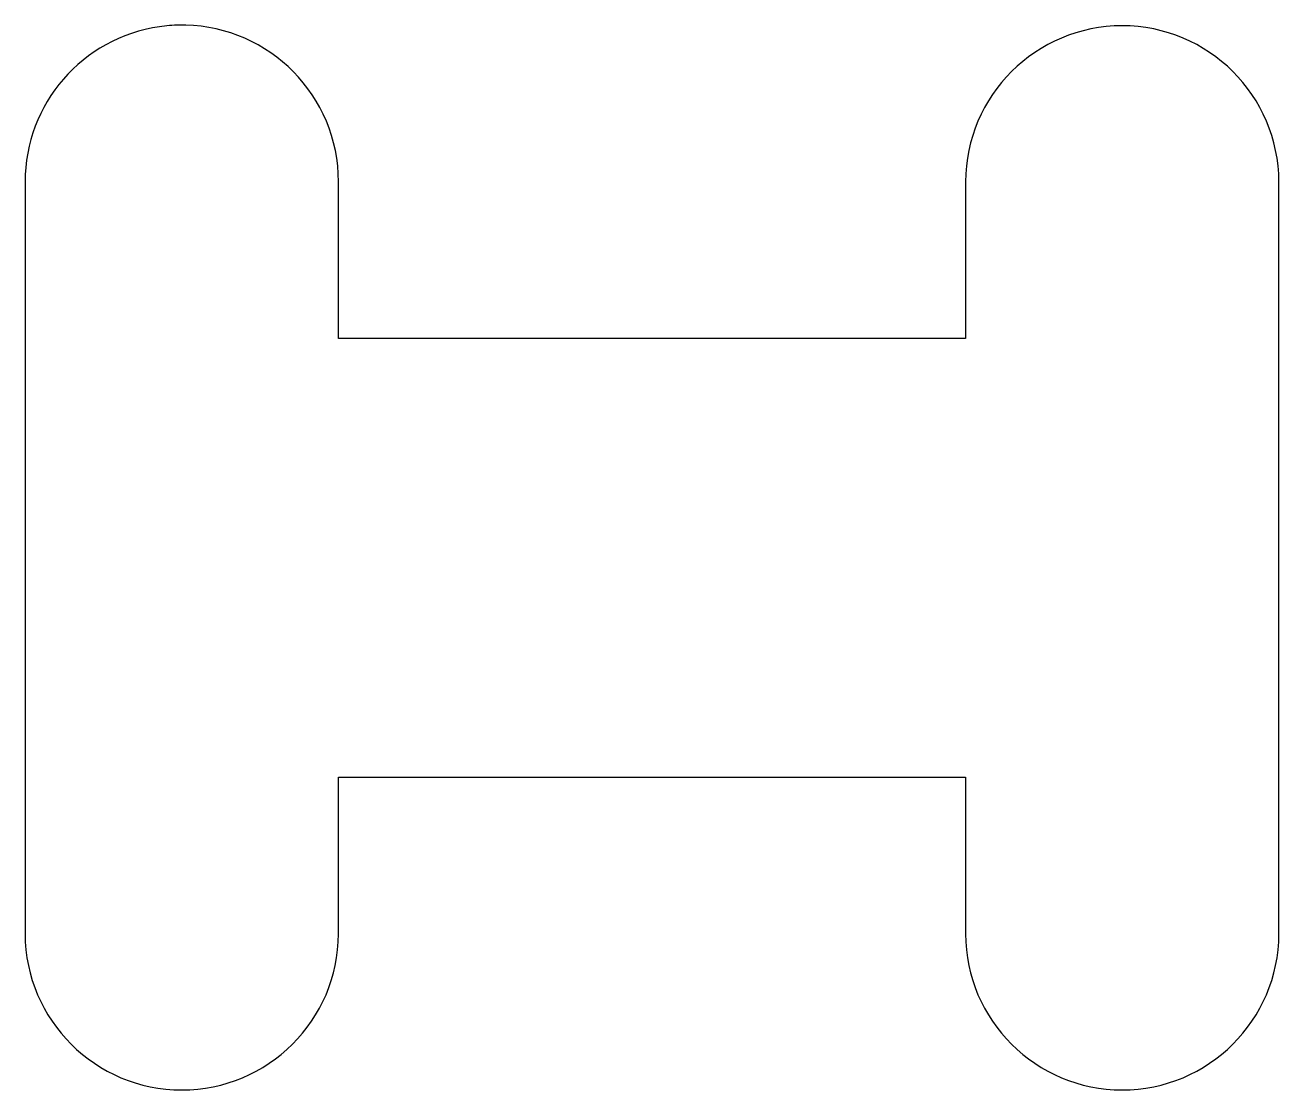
# Model space of a CAD drawing. Header units: millimetres. Extents: x 85 to 125, y 131.5 to 165.5.
import ezdxf

# ---------------------------------------------------------------- set-up
doc = ezdxf.new("R2010")
doc.units = ezdxf.units.MM
doc.layers.add('Layer_1', color=7, linetype='CONTINUOUS')

msp = doc.modelspace()

# ---------------------------------------------------------------- linework, layer by layer
at = {"layer": 'Layer_1', "color": 7}
msp.add_lwpolyline([(89.918542, 165.50204)], close=True, dxfattribs=at)
for points in [[(84.99998, 160.50183), (84.99998, 155.50214), (84.99998, 141.50196), (84.99998, 136.50226)], [(115.00022, 160.50183), (115.00022, 155.50214), (94.999886, 155.50214), (94.999886, 160.50183)], [(125.00012, 136.50226), (125.00012, 141.50196), (125.00012, 155.50214), (125.00012, 160.50183)], [(94.999886, 136.50226), (94.999886, 141.50196), (115.00022, 141.50196), (115.00022, 136.50226)]]:
    msp.add_lwpolyline(points, dxfattribs=at)
for points in [[(89.288607, 165.45088), (86.827407, 165.09712), (85.000022, 162.98833), (84.99998, 160.50183)], [(89.918542, 165.50208), (89.710641, 165.49808), (89.500482, 165.48138), (89.288607, 165.45088)], [(90.125765, 165.50153), (90.057015, 165.50353), (89.987843, 165.50353), (89.918542, 165.50204)], [(94.999886, 160.50183), (94.999832, 163.26072), (92.78399, 165.43963), (90.125765, 165.50153)], [(119.99991, 165.48034), (117.24695, 165.48034), (115.01213, 163.25477), (115.00022, 160.50183)], [(125.00012, 160.50183), (124.98822, 163.25477), (122.75287, 165.48034), (119.99991, 165.48034)], [(84.99998, 136.50226), (85.01189, 133.74937), (87.246755, 131.52376), (89.999674, 131.52376)], [(89.999674, 131.52376), (92.752594, 131.52376), (94.987976, 133.74937), (94.999886, 136.50226)], [(115.00022, 136.50226), (115.01212, 133.74935), (117.24697, 131.52376), (119.99991, 131.52376)], [(119.99991, 131.52376), (122.75285, 131.52376), (124.98821, 133.74935), (125.00012, 136.50226)]]:
    msp.add_open_spline(points, degree=3, dxfattribs=at)

doc.saveas('drawing.dxf')
